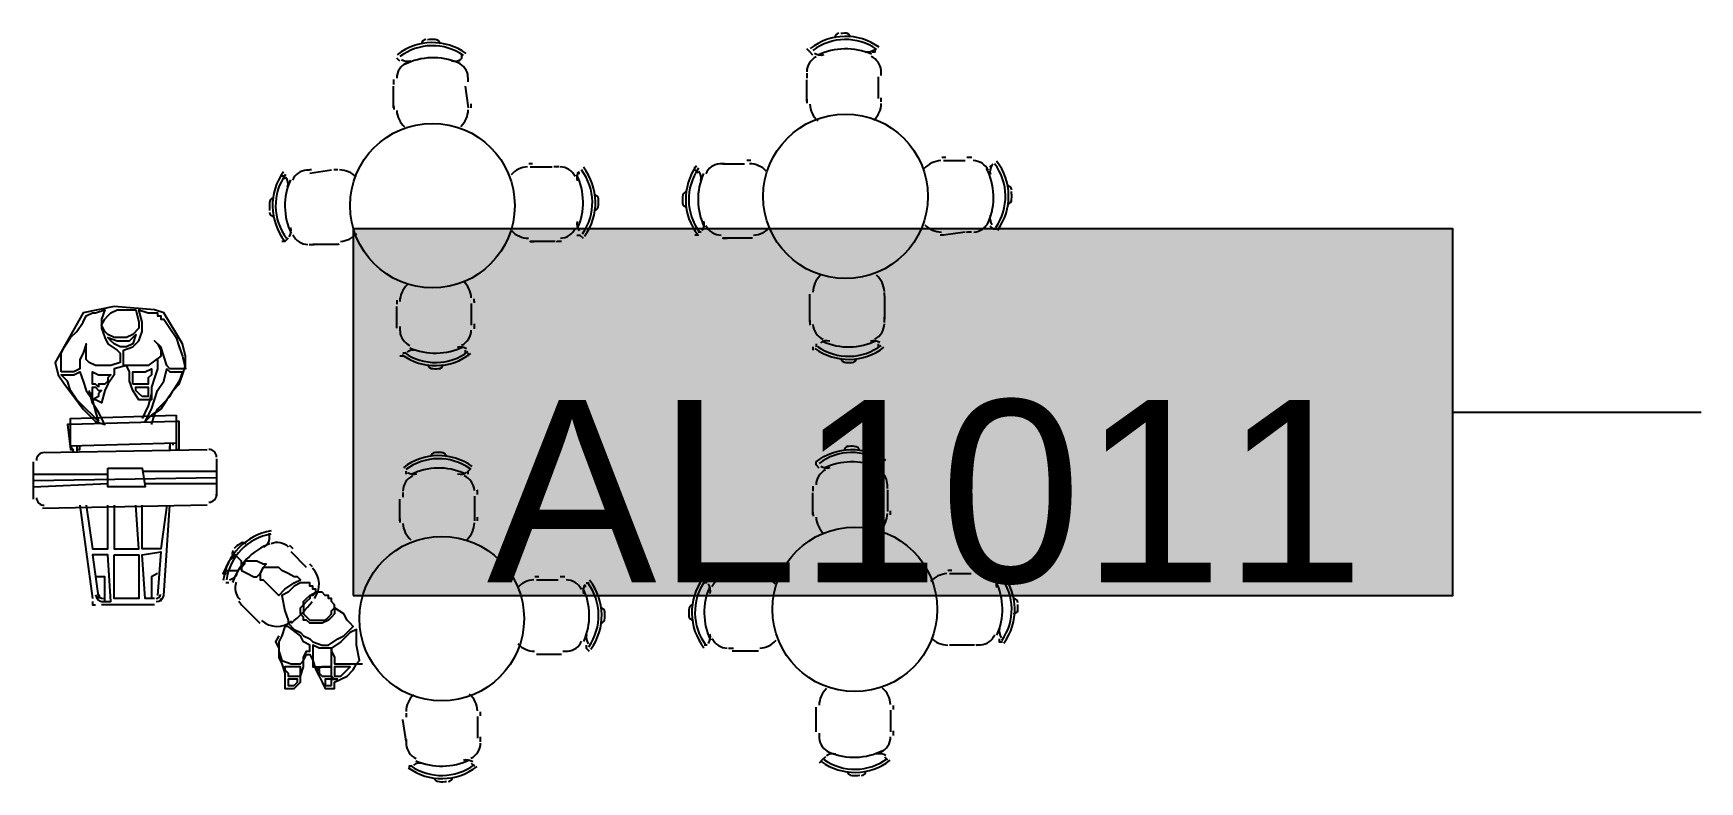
# Model space of a CAD drawing. Header units: inches. Extents: x 6 to 332, y 4 to 234.
# Drawn here: x 274.9 to 283.99, y 106.96 to 111.04 of the extents above; entities that cross this region are included whole.
import ezdxf

# ---------------------------------------------------------------- set-up
doc = ezdxf.new("R2010")
doc.units = ezdxf.units.IN
doc.header["$MEASUREMENT"] = 0
for name, color, linetype, true_color in [('PDF_BASE', 7, 'Continuous', 0x767676), ('PDF_COM_ALIMENTAÇÃO', 7, 'Continuous', 0xbe1e2d), ('PDF_Text', 7, 'Continuous', 0x767676)]:
    doc.layers.add(name, color=color, linetype=linetype, true_color=true_color)
doc.styles.add('PDF Arial', font='arial.ttf')

msp = doc.modelspace()

# ---------------------------------------------------------------- linework, layer by layer
at = {"layer": 'PDF_BASE', "lineweight": 25}
for points in [[(277.123, 110.985, 0.379094), (277.0956, 111.0081, 0.031241), (277.0544, 111.0074)], [(277.2754, 110.7786, 0.007383), (277.2745, 110.8053, 0.283769), (277.2202, 110.8819, 0.221136), (276.929, 110.8719)], [(279.5275, 110.8125, 0.007383), (279.5266, 110.8392, 0.283769), (279.4723, 110.9157)], [(276.4216, 110.2971, 0.007383), (276.3949, 110.2962, 0.283769), (276.3183, 110.2419)], [(278.5203, 110.3199, 0.333336), (278.5286, 109.9416), (278.5116, 109.9416)], [(278.6737, 110.3309, 0.007383), (278.647, 110.3301, 0.283769), (278.5704, 110.2758)], [(280.0315, 109.9587, 0.283769), (280.1123, 110.0139, 0.221136), (280.1023, 110.3051)], [(276.2152, 110.1447, 0.379066), (276.1921, 110.1174, 0.031289), (276.1928, 110.0761)], [(277.9632, 110.0772, 0.379066), (277.9864, 110.1045, 0.031289), (277.9856, 110.1458)], [(278.4674, 110.1786, 0.379066), (278.4442, 110.1513, 0.031289), (278.4449, 110.11)], [(280.2153, 110.111, 0.379066), (280.2385, 110.1384, 0.031289), (280.2378, 110.1796)], [(278.8252, 109.9255, -0.007551), (278.7995, 109.9247), (278.664, 109.9247, 0.007383), (278.6882, 109.9248)], [(279.9848, 109.9586), (279.8663, 109.9416, -0.007551), (279.8486, 109.9417)], [(276.5731, 109.8916, -0.007551), (276.5474, 109.8908), (276.4288, 109.8908)], [(277.7496, 109.9078), (277.6142, 109.9078, 0.007551), (277.6351, 109.9079)], [(279.1382, 109.4675), (279.1382, 109.603, -0.007551), (279.1382, 109.6207)], [(279.5437, 109.6287, -0.007551), (279.5446, 109.603), (279.5446, 109.4844)], [(276.9031, 109.4433, 0.007383), (276.904, 109.4166, 0.283769), (276.9583, 109.34)], [(277.0554, 109.237, 0.379066), (277.0828, 109.2138, 0.031289), (277.124, 109.2145)], [(279.3076, 109.2708, 0.379066), (279.3349, 109.2477, 0.031289), (279.3762, 109.2484)], [(277.1569, 108.7328, 0.379094), (277.1295, 108.756, 0.031241), (277.0883, 108.7552)], [(279.189, 108.6716), (279.172, 108.6886), (279.172, 108.7055, -0.333308), (279.5503, 108.7138)], [(279.409, 108.7667, 0.379094), (279.3816, 108.7898, 0.031241), (279.3404, 108.7891)], [(279.5614, 108.5604, 0.007383), (279.5605, 108.5871, 0.283769), (279.5062, 108.6636)], [(275.5745, 107.9435, 0.381782), (275.6161, 107.9774), (275.6499, 108.4684)], [(276.1624, 108.2394, 0.228112), (276.1918, 108.2822), (276.1918, 108.2991), (276.1918, 108.316)], [(276.0644, 108.2591, 0.379095), (276.0307, 108.2586, 0.03129), (275.9997, 108.2338)], [(276.026, 107.9458, 0.007379), (276.0394, 107.9266), (276.124, 107.8419, 0.007553), (276.1395, 107.8259)], [(278.5012, 107.9265, 0.379066), (278.4781, 107.8992, 0.031289), (278.4788, 107.8579)], [(277.9971, 107.825, 0.379066), (278.0202, 107.8524, 0.031289), (278.0195, 107.8936)], [(280.0429, 107.7066, 0.007383), (280.0696, 107.7074, 0.283769), (280.1461, 107.7618)], [(277.7835, 107.6556), (277.665, 107.6556, -0.007551), (277.6473, 107.6557)], [(277.7908, 107.6727, 0.007383), (277.8175, 107.6736, 0.283769), (277.894, 107.7279)], [(278.8591, 107.6734, -0.007551), (278.8334, 107.6726), (278.7148, 107.6726)], [(280.0356, 107.7064), (279.9171, 107.7064, -0.007551), (279.8994, 107.7065)], [(279.172, 107.2323), (279.172, 107.3508, -0.007551), (279.1721, 107.3686)], [(279.1891, 107.2251, 0.007383), (279.19, 107.1983, 0.283769), (279.2443, 107.1218, 0.221136), (279.5355, 107.1318)], [(276.937, 107.1912, 0.007383), (276.9378, 107.1645, 0.283769), (276.9922, 107.0879)], [(279.3414, 107.0187, 0.379066), (279.3688, 106.9956, 0.031289), (279.41, 106.9963)], [(277.0893, 106.9848, 0.379066), (277.1166, 106.9617, 0.031289), (277.1579, 106.9624)]]:
    msp.add_lwpolyline(points, format="xyb", dxfattribs=at)
for points in [[(277.2247, 110.8899), (277.2416, 110.9068), (277.2416, 110.9237)], [(279.1551, 110.9237), (279.1382, 110.9407), (279.1212, 110.9576)], [(279.1382, 110.9407), (279.1382, 110.9407)], [(279.4768, 110.9407), (279.4938, 110.9407), (279.4938, 110.9576)], [(279.4938, 110.9576), (279.4938, 110.9576)], [(276.886, 110.9068), (276.886, 110.9068)], [(276.903, 110.8899), (276.886, 110.9068)], [(276.886, 110.9068), (276.886, 110.9068)], [(277.2416, 110.9068), (277.2416, 110.9068)], [(276.8691, 110.6359), (276.8691, 110.7544)], [(277.2586, 110.7544), (277.2755, 110.6359)], [(279.1212, 110.6698), (279.1212, 110.7883)], [(279.5107, 110.8052), (279.5107, 110.6867)], [(276.4119, 110.2803), (276.5304, 110.2972)], [(277.6142, 110.3142), (277.7327, 110.3142)], [(277.8851, 110.2972), (277.8851, 110.2972)], [(277.8851, 110.2972), (277.8851, 110.2972)], [(278.5286, 110.2803), (278.5116, 110.2972), (278.5116, 110.3142)], [(278.5116, 110.2972), (278.5116, 110.2972)], [(278.664, 110.3311), (278.7826, 110.3311)], [(279.8663, 110.348), (279.9848, 110.348)], [(280.1203, 110.3142), (280.1372, 110.3311)], [(280.1372, 110.3311), (280.1372, 110.3311)], [(280.1372, 110.3311), (280.1372, 110.3311)], [(276.2764, 110.2464), (276.2764, 110.2634), (276.2595, 110.2634)], [(276.2595, 110.2634), (276.2595, 110.2634)], [(277.8682, 110.2803), (277.8851, 110.2803)], [(276.2934, 109.9247), (276.2764, 109.9078), (276.2595, 109.9078)], [(277.8682, 109.9416), (277.8851, 109.9416), (277.902, 109.9247)], [(277.8851, 109.9416), (277.8851, 109.9416)], [(278.5455, 109.9586), (278.5286, 109.9586)], [(278.5286, 109.9416), (278.5286, 109.9416)], [(280.1203, 109.9924), (280.1372, 109.9755), (280.1541, 109.9755)], [(280.1372, 109.9755), (280.1372, 109.9755)], [(276.2764, 109.9078), (276.2764, 109.9078)], [(277.2924, 109.5691), (277.2924, 109.4506)], [(275.5483, 108.9087), (275.5653, 108.9595), (275.5822, 108.9934), (275.6161, 109.0272), (275.6499, 109.0611), (275.6669, 109.095), (275.7007, 109.1288), (275.7177, 109.1796), (275.7346, 109.2304), (275.7346, 109.2812), (275.7177, 109.349), (275.6161, 109.5183), (275.5653, 109.5352), (275.3451, 109.5522), (275.1758, 109.5183), (275.0234, 109.2474), (275.0403, 109.1796), (275.0742, 109.1288), (275.125, 109.0611), (275.1758, 108.9934), (275.2097, 108.9595), (275.2435, 108.9256), (275.2943, 108.9087), (275.2605, 108.9764), (275.2266, 109.0272), (275.2097, 109.095)], [(275.5822, 109.5014), (275.5822, 109.5014)], [(275.5991, 109.5014), (275.5991, 109.5014)], [(275.5991, 109.4844), (275.5991, 109.4844)], [(275.6161, 109.4844), (275.6161, 109.4844)], [(276.886, 109.4336), (276.886, 109.5522)], [(275.1927, 109.349), (275.1927, 109.349)], [(276.9368, 109.2982), (276.9199, 109.2982)], [(277.2586, 109.3151), (277.2586, 109.2982)], [(277.2755, 109.2982), (277.2755, 109.2812)], [(277.2755, 109.2982), (277.2755, 109.2982)], [(279.1551, 109.332), (279.1551, 109.3151)], [(279.172, 109.349), (279.172, 109.332)], [(279.172, 109.332), (279.172, 109.332)], [(279.5107, 109.349), (279.5107, 109.332)], [(279.5107, 109.332), (279.5107, 109.332)], [(279.5276, 109.332), (279.5276, 109.332)], [(275.5822, 109.2643), (275.5822, 109.2135), (275.5653, 109.1627), (275.5483, 109.1119), (275.5483, 109.0442), (275.5314, 109.0442), (275.4975, 109.0442), (275.4806, 109.0442), (275.4467, 109.095), (275.4298, 109.1458), (275.4298, 109.1966), (275.4129, 109.2304), (275.3451, 109.2135), (275.3451, 109.1796), (275.3113, 109.1288), (275.2943, 109.095), (275.2774, 109.0272), (275.2435, 109.0442), (275.2266, 109.0442), (275.2266, 109.0611), (275.2266, 109.078), (275.2097, 109.078), (275.2266, 109.078), (275.2266, 109.095), (275.2266, 109.1119), (275.2435, 109.1119), (275.2605, 109.095), (275.2774, 109.095), (275.2605, 109.078), (275.2605, 109.0611), (275.2266, 109.0442)], [(276.9199, 109.2812), (276.903, 109.2812)], [(276.9199, 109.2812), (276.9199, 109.2812)], [(275.2435, 109.1288), (275.2435, 109.1288)], [(275.2266, 109.095), (275.2266, 109.095)], [(275.2266, 109.078), (275.2266, 109.078)], [(275.5483, 109.078), (275.5314, 109.0103), (275.5145, 108.9764), (275.4975, 108.9426)], [(275.5145, 109.0611), (275.5145, 109.0611)], [(275.6838, 108.8071), (275.6838, 108.7732), (275.7007, 108.7732), (275.7007, 108.9256), (275.6838, 108.9256), (275.6838, 108.8071), (275.1081, 108.7902), (275.1081, 108.9087), (275.0911, 108.9087), (275.1081, 108.7732), (275.125, 108.7732)], [(275.2605, 108.9256), (275.2605, 108.9256)], [(274.9557, 108.7563), (275.8531, 108.7732)], [(275.1081, 108.7902), (275.125, 108.7563)], [(275.1419, 108.7732), (275.1589, 108.7732), (275.1589, 108.7902)], [(275.1419, 108.7902), (275.1419, 108.7563)], [(275.6499, 108.8071), (275.6499, 108.7732), (275.6499, 108.7902)], [(275.6499, 108.7732), (275.6499, 108.7732)], [(274.9049, 108.5023), (274.9049, 108.7055)], [(275.4975, 108.6547), (275.9039, 108.6547)], [(275.9039, 108.7224), (275.9039, 108.5192)], [(276.9199, 108.6547), (276.9199, 108.6547)], [(276.9199, 108.6547), (276.9199, 108.6547)], [(276.9368, 108.6378), (276.9368, 108.6547)], [(277.2755, 108.6378), (277.2755, 108.6547), (277.2924, 108.6716)], [(277.2755, 108.6547), (277.2755, 108.6547)], [(279.172, 108.6886), (279.172, 108.6886)], [(279.5107, 108.6886), (279.5276, 108.7055), (279.5446, 108.7055)], [(279.5276, 108.7055), (279.5276, 108.7055)], [(274.9049, 108.6378), (275.3113, 108.6378)], [(274.9049, 108.6039), (275.9039, 108.6208)], [(274.9049, 108.57), (275.3113, 108.587)], [(275.5145, 108.587), (275.9039, 108.587)], [(276.903, 108.3838), (276.903, 108.5023)], [(277.3094, 108.5192), (277.3094, 108.3838)], [(279.1551, 108.4176), (279.1551, 108.5362)], [(279.5615, 108.5531), (279.5615, 108.4346)], [(275.8531, 108.4684), (274.9557, 108.4515)], [(275.1589, 108.4684), (275.2266, 107.9604)], [(275.1927, 108.4684), (275.2266, 108.2314), (275.3113, 108.2314), (275.3113, 108.4684)], [(275.3451, 108.4684), (275.3451, 108.2314), (275.4806, 108.2314), (275.4637, 108.4684)], [(275.633, 108.4684), (275.5991, 108.2314), (275.4975, 108.2314), (275.4975, 108.4684)], [(276.1918, 108.2991), (276.1918, 108.2991)], [(275.5653, 107.9604), (275.5145, 107.9604), (275.4975, 108.1975), (275.5991, 108.2144), (275.5822, 107.9774)], [(276.395, 108.1298), (276.3103, 108.2144)], [(275.2774, 107.9435), (275.3282, 107.9435), (275.3113, 108.1975), (275.2266, 108.1975), (275.2605, 107.9604)], [(275.9547, 108.1128), (275.9547, 108.1128)], [(275.2943, 107.9435), (275.2943, 108.079), (275.2435, 108.079)], [(275.5822, 108.0959), (275.5483, 108.079), (275.5483, 107.9604)], [(275.9378, 108.0451), (275.9378, 108.0451)], [(275.9716, 108.0451), (275.9547, 108.0451)], [(276.1579, 108.062), (276.1579, 108.062)], [(276.1748, 108.0451), (276.1748, 108.0451)], [(276.4119, 108.0451), (276.4119, 108.0451)], [(276.4119, 108.0282), (276.4119, 108.0282)], [(277.648, 108.062), (277.7666, 108.062)], [(277.902, 108.0282), (277.919, 108.0282)], [(277.919, 108.0451), (277.9359, 108.0451)], [(277.919, 108.0451), (277.919, 108.0451)], [(278.5624, 108.062), (278.5455, 108.062)], [(278.5624, 108.0451), (278.5624, 108.0451)], [(278.5794, 108.0451), (278.5624, 108.0451)], [(278.6979, 108.079), (278.8334, 108.079)], [(279.9002, 108.0959), (280.0187, 108.0959)], [(280.1541, 108.062), (280.1711, 108.079), (280.1711, 108.0959)], [(280.1711, 108.079), (280.1711, 108.079)], [(275.2266, 107.9435), (275.2266, 107.9266), (275.2435, 107.9266)], [(275.5653, 107.9266), (275.2774, 107.9266)], [(275.5991, 107.9435), (275.5991, 107.9604)], [(275.5991, 107.9435), (275.5991, 107.9435)], [(276.4458, 108.0112), (276.4458, 108.0112)], [(276.4458, 107.9943), (276.4458, 107.9943)], [(276.378, 107.8758), (276.378, 107.8758)], [(276.2426, 107.7572), (276.2256, 107.7234), (276.2426, 107.6895), (276.2426, 107.6387), (276.2595, 107.6048), (276.2764, 107.554), (276.2764, 107.5032), (276.2764, 107.4694), (276.2934, 107.4694), (276.3103, 107.4694), (276.3272, 107.4694), (276.3611, 107.5032), (276.3611, 107.5371), (276.378, 107.5879), (276.378, 107.6218), (276.395, 107.6556), (276.4119, 107.6556), (276.4288, 107.6218), (276.4458, 107.571), (276.4627, 107.5371), (276.4796, 107.5032), (276.4966, 107.4694), (276.5135, 107.4694), (276.5304, 107.4694), (276.5474, 107.4694), (276.5474, 107.4863), (276.5474, 107.5032), (276.5812, 107.5202), (276.6151, 107.5371), (276.649, 107.571), (276.6659, 107.6048), (276.6998, 107.6048)], [(276.2934, 107.808), (276.2934, 107.808)], [(276.395, 107.6726), (276.395, 107.6726)], [(276.4119, 107.6895), (276.4119, 107.6895)], [(276.4119, 107.6726), (276.4119, 107.6726)], [(276.4119, 107.6556), (276.4119, 107.6556)], [(277.919, 107.7064), (277.919, 107.6895), (277.9359, 107.6726)], [(277.9359, 107.6895), (277.9359, 107.6895)], [(278.5794, 107.7064), (278.5624, 107.7064)], [(278.5624, 107.7064), (278.5624, 107.7064)], [(278.5624, 107.6895), (278.5624, 107.6895)], [(280.1711, 107.7403), (280.1711, 107.7234), (280.188, 107.7234)], [(280.188, 107.7234), (280.188, 107.7234)], [(276.3442, 107.6048), (276.3442, 107.6048)], [(276.5135, 107.5879), (276.5135, 107.5879)], [(276.6659, 107.6048), (276.6659, 107.6048)], [(276.2934, 107.4863), (276.2934, 107.4863)], [(276.3272, 107.4863), (276.3272, 107.4863)], [(276.4796, 107.5371), (276.4796, 107.5371)], [(276.4966, 107.5202), (276.4966, 107.5202)], [(276.5135, 107.5371), (276.5135, 107.5371)], [(276.5304, 107.5202), (276.5304, 107.5202)], [(276.5304, 107.5032), (276.5304, 107.5032)], [(276.5304, 107.4863), (276.5304, 107.4863)], [(276.5474, 107.5371), (276.5474, 107.5371)], [(276.5474, 107.5202), (276.5474, 107.5202)], [(276.5474, 107.4863), (276.5474, 107.4863)], [(276.5643, 107.5202), (276.5643, 107.5202)], [(276.5643, 107.5202), (276.5643, 107.5202)], [(276.9368, 107.1815), (276.9199, 107.3)], [(277.3263, 107.317), (277.3263, 107.1984)], [(279.5784, 107.3508), (279.5784, 107.2323)], [(276.9707, 107.046), (276.9538, 107.046), (276.9538, 107.0291)], [(276.9538, 107.0291), (276.9538, 107.0291)], [(277.2924, 107.063), (277.3094, 107.046)], [(277.3094, 107.046), (277.3094, 107.046)], [(277.3094, 107.046), (277.3094, 107.046)], [(279.2228, 107.0968), (279.2059, 107.0799), (279.189, 107.063)], [(279.2059, 107.0799), (279.2059, 107.0799)], [(279.5446, 107.0968), (279.5615, 107.0799)], [(279.5615, 107.0799), (279.5615, 107.0799)], [(279.5615, 107.0799), (279.5615, 107.0799)]]:
    msp.add_lwpolyline(points, dxfattribs=at)
for points in [[(275.0573, 109.1966), (275.0573, 109.2474), (275.0573, 109.2982), (275.0742, 109.332), (275.1081, 109.3828), (275.1419, 109.4167), (275.1758, 109.4675), (275.1927, 109.5014), (275.2266, 109.5183), (275.2435, 109.5183), (275.2943, 109.5352), (275.2774, 109.4844), (275.2774, 109.4336), (275.2943, 109.3828), (275.3113, 109.349), (275.3621, 109.3151), (275.379, 109.2982), (275.379, 109.2643), (275.379, 109.2474), (275.3282, 109.2304), (275.2774, 109.2304), (275.2435, 109.2304), (275.2097, 109.2474), (275.1927, 109.2643), (275.1927, 109.2982), (275.1927, 109.349), (275.1758, 109.2982), (275.1589, 109.2643), (275.1589, 109.2135), (275.125, 109.1966), (275.0911, 109.1966)], [(275.3451, 109.3828), (275.3113, 109.3998), (275.2943, 109.4167), (275.2774, 109.4506), (275.2943, 109.4844), (275.3113, 109.5014), (275.3282, 109.5183), (275.3621, 109.5352), (275.4129, 109.5352), (275.4637, 109.5352), (275.4806, 109.4675), (275.4806, 109.4336), (275.4467, 109.3998), (275.4129, 109.3828)], [(275.6669, 109.2135), (275.6499, 109.2135), (275.633, 109.2304), (275.6161, 109.2812), (275.5991, 109.332), (275.5653, 109.3659), (275.5822, 109.349), (275.5991, 109.3151), (275.5991, 109.2812), (275.5314, 109.2304), (275.4806, 109.2304), (275.3959, 109.2304), (275.3959, 109.2643), (275.3959, 109.2812), (275.3959, 109.3151), (275.4467, 109.332), (275.4806, 109.3659), (275.4975, 109.4167), (275.4975, 109.4675), (275.4806, 109.5352), (275.5314, 109.5183), (275.5653, 109.5183), (275.5822, 109.5183), (275.5822, 109.5014), (275.5991, 109.5014), (275.5991, 109.4844), (275.6161, 109.4844), (275.6499, 109.4336), (275.6838, 109.3828), (275.7007, 109.332), (275.7177, 109.2812), (275.7346, 109.2135), (275.7007, 109.2135), (275.6838, 109.2135)], [(275.379, 109.332), (275.3451, 109.349), (275.3282, 109.3659), (275.3113, 109.3828), (275.3621, 109.3659), (275.4298, 109.3659), (275.4637, 109.3998), (275.4467, 109.349), (275.4129, 109.332)], [(275.4467, 109.1288), (275.4467, 109.1458), (275.4467, 109.1796), (275.4467, 109.1966), (275.4806, 109.1966), (275.5145, 109.1966), (275.5483, 109.2135), (275.5483, 109.1796), (275.5314, 109.1627), (275.5314, 109.1288), (275.4975, 109.1288), (275.4806, 109.1288)], [(275.5145, 108.9256), (275.5483, 108.9934), (275.5653, 109.0442), (275.5822, 109.095), (275.6161, 109.1458), (275.633, 109.2135), (275.6499, 109.1966), (275.6838, 109.1966), (275.7177, 109.1966), (275.7007, 109.1458), (275.6669, 109.095), (275.633, 109.0442), (275.5991, 108.9934), (275.5483, 108.9595)], [(275.2605, 108.9256), (275.2266, 108.9595), (275.1927, 108.9934), (275.1419, 109.0442), (275.1081, 109.095), (275.0911, 109.1458), (275.0573, 109.1796), (275.1081, 109.1796), (275.125, 109.1796), (275.1589, 109.1966), (275.1758, 109.1458), (275.1927, 109.095), (275.2266, 109.0442), (275.2435, 108.9764)], [(275.2605, 109.1119), (275.2435, 109.1288), (275.2266, 109.1288), (275.2266, 109.1458), (275.2266, 109.1627), (275.2266, 109.1966), (275.2605, 109.1796), (275.2943, 109.1796), (275.3282, 109.1796), (275.3113, 109.1627), (275.3113, 109.1458), (275.2943, 109.1288), (275.2774, 109.1288), (275.2605, 109.1288)], [(275.4975, 109.0611), (275.4806, 109.078), (275.4637, 109.095), (275.4637, 109.1119), (275.4806, 109.1119), (275.4975, 109.1119), (275.5314, 109.1119), (275.5314, 109.095), (275.5314, 109.078), (275.5314, 109.0611), (275.5145, 109.0611)], [(275.6838, 108.9595), (275.6838, 108.9256), (275.1081, 108.9087), (275.1081, 108.9426)], [(275.3113, 108.6716), (275.4975, 108.6716), (275.5145, 108.57), (275.3113, 108.57)], [(275.3451, 108.1975), (275.4806, 108.1975), (275.4806, 107.9604), (275.3451, 107.9604)], [(275.9547, 108.1128), (275.9716, 108.1128), (275.9886, 108.1128), (276.0224, 108.1128), (276.0394, 108.1298), (276.0394, 108.1467), (276.0394, 108.1636), (276.0055, 108.1975), (275.9886, 108.1806), (275.9716, 108.1636), (275.9547, 108.1298), (275.9378, 108.0959), (275.9547, 108.0959)], [(276.124, 108.079), (276.141, 108.0959), (276.1579, 108.1298), (276.1748, 108.1467), (276.1579, 108.1467), (276.124, 108.1636), (276.0563, 108.1636), (276.0563, 108.1467), (276.0394, 108.1298), (276.0394, 108.1128), (276.0732, 108.0959), (276.1071, 108.079)], [(276.2426, 107.9774), (276.2764, 108.0112), (276.3272, 108.0451), (276.3611, 108.062), (276.3442, 108.079), (276.3272, 108.079), (276.2934, 108.0959), (276.2595, 108.1128), (276.2426, 108.1298), (276.2087, 108.1298), (276.1748, 108.1298), (276.1579, 108.1298), (276.141, 108.0959), (276.141, 108.062), (276.1579, 108.062), (276.1748, 108.0451), (276.1918, 108.0282), (276.2087, 108.0112)], [(276.5135, 107.7064), (276.5643, 107.7403), (276.5982, 107.7572), (276.6151, 107.7742), (276.632, 107.7911), (276.649, 107.808), (276.632, 107.825), (276.6151, 107.8419), (276.5982, 107.8758), (276.5474, 107.9096), (276.5474, 107.8758), (276.5304, 107.8588), (276.5135, 107.8419), (276.4796, 107.825), (276.4627, 107.825), (276.4458, 107.825), (276.4288, 107.825), (276.4119, 107.825), (276.395, 107.8419), (276.378, 107.8419), (276.378, 107.8588), (276.3611, 107.8758), (276.3611, 107.8927), (276.3611, 107.9096), (276.378, 107.9266), (276.378, 107.9435), (276.395, 107.9604), (276.4119, 107.9774), (276.4458, 107.9943), (276.4458, 108.0112), (276.4288, 108.0112), (276.4288, 108.0282), (276.4119, 108.0282), (276.4119, 108.0451), (276.3611, 108.0451), (276.3272, 108.0282), (276.2934, 107.9943), (276.2595, 107.9774), (276.2764, 107.8927), (276.2934, 107.8419), (276.2934, 107.825), (276.3272, 107.7911), (276.3611, 107.7742), (276.378, 107.7572), (276.4119, 107.7403), (276.4288, 107.7234), (276.4796, 107.7064)], [(276.4627, 107.8419), (276.4966, 107.8419), (276.5135, 107.8588), (276.5304, 107.8758), (276.5304, 107.8927), (276.5474, 107.9096), (276.5474, 107.9266), (276.5304, 107.9435), (276.5304, 107.9604), (276.5135, 107.9604), (276.5135, 107.9774), (276.4966, 107.9774), (276.4796, 107.9943), (276.4627, 107.9943), (276.4458, 107.9943), (276.4288, 107.9774), (276.4119, 107.9774), (276.4119, 107.9604), (276.395, 107.9435), (276.378, 107.9266), (276.378, 107.8927), (276.378, 107.8758), (276.4119, 107.8419), (276.4288, 107.8419)], [(276.3442, 107.6048), (276.3611, 107.6048), (276.378, 107.6218), (276.378, 107.6387), (276.395, 107.6726), (276.4119, 107.6726), (276.4119, 107.6895), (276.4119, 107.7064), (276.378, 107.7234), (276.3611, 107.7572), (276.2934, 107.808), (276.2764, 107.808), (276.2595, 107.7572), (276.2426, 107.7234), (276.2426, 107.6726), (276.2595, 107.6218), (276.3103, 107.6048), (276.3272, 107.6048)], [(276.649, 107.6048), (276.6659, 107.6048), (276.6828, 107.6218), (276.6659, 107.7064), (276.6659, 107.7403), (276.6659, 107.7911), (276.632, 107.7742), (276.5812, 107.7234), (276.5304, 107.6895), (276.5304, 107.6726), (276.5474, 107.6387), (276.5474, 107.6048), (276.5812, 107.6048), (276.6151, 107.6048)], [(276.5135, 107.5879), (276.5304, 107.5879), (276.5304, 107.6048), (276.5304, 107.6218), (276.5304, 107.6556), (276.5304, 107.6895), (276.4966, 107.6895), (276.4627, 107.6895), (276.4288, 107.7064), (276.4288, 107.6726), (276.4288, 107.6556), (276.4288, 107.5879), (276.4627, 107.5879), (276.4796, 107.5879)], [(276.3611, 107.5371), (276.3611, 107.554), (276.3611, 107.571), (276.3611, 107.5879), (276.3272, 107.5879), (276.2934, 107.5879), (276.2764, 107.5879), (276.2764, 107.571), (276.2934, 107.554), (276.2934, 107.5371), (276.3103, 107.5371), (276.3272, 107.5371)], [(276.5135, 107.5371), (276.5304, 107.5371), (276.5304, 107.554), (276.5304, 107.571), (276.5304, 107.5879), (276.4966, 107.5879), (276.4796, 107.5879), (276.4458, 107.571), (276.4627, 107.571), (276.4627, 107.554), (276.4796, 107.5371), (276.4966, 107.5371)], [(276.5812, 107.5371), (276.5982, 107.554), (276.6151, 107.571), (276.632, 107.5879), (276.5982, 107.5879), (276.5812, 107.5879), (276.5474, 107.5879), (276.5474, 107.571), (276.5474, 107.554), (276.5474, 107.5371), (276.5643, 107.5371)], [(276.3272, 107.4863), (276.3442, 107.5032), (276.3442, 107.5202), (276.3272, 107.5202), (276.3103, 107.5202), (276.2934, 107.5202), (276.2934, 107.5032), (276.2934, 107.4863), (276.3103, 107.4863)], [(276.5304, 107.4863), (276.5304, 107.5032), (276.5304, 107.5202), (276.5135, 107.5202), (276.4966, 107.5202), (276.4966, 107.4863), (276.5135, 107.4863)], [(276.5643, 107.5202), (276.5474, 107.5202), (276.5304, 107.5371), (276.5304, 107.5202), (276.5474, 107.5202)]]:
    msp.add_lwpolyline(points, close=True, dxfattribs=at)
for centre in [(279.3329, 110.1533), (277.0808, 110.1025), (277.1316, 107.8504), (279.3837, 107.9012)]:
    msp.add_circle(centre, 0.4487, dxfattribs=at)
for centre, radius, start, end in [((279.3329, 110.7121), 0.3133, 54.12967, 127.86434), ((279.299, 111.0169), 0.0254, 94.57601, 177.62141), ((279.3329, 110.7121), 0.3302, 87.41822, 94.57581), ((279.3329, 111.0169), 0.0254, 4.37236, 87.41798), ((277.0808, 110.6782), 0.3133, 54.12967, 127.86434), ((277.0808, 110.6782), 0.2963, 55.03608, 126.95244), ((277.0469, 110.983), 0.0254, 94.57601, 177.62141), ((279.3329, 110.7121), 0.2963, 55.03608, 126.95244), ((279.1974, 110.983), 0.0593, 235.33242, 286.73255), ((279.3329, 110.6105), 0.3471, 66.05521, 115.93316), ((279.4514, 110.9999), 0.0593, 255.25632, 306.65061), ((276.9792, 110.7967), 0.0931, 115.93288, 179.30216), ((276.9453, 110.9491), 0.0593, 235.33242, 286.73255), ((277.1993, 110.9491), 0.0593, 255.25632, 306.65061), ((279.2144, 110.8306), 0.0931, 115.93288, 179.30216), ((277.7749, 110.7798), 0.9058, 179.30226, 180.99436), ((280.027, 110.8137), 0.9058, 179.30226, 180.99436), ((276.5728, 110.6444), 0.7196, 359.26372, 0.99418), ((279.8408, 110.6951), 0.7196, 180.99445, 182.72491), ((279.2652, 110.6613), 0.127, 182.72458, 228.73522), ((279.4006, 110.6613), 0.127, 313.25309, 359.26373), ((278.808, 110.6782), 0.7196, 359.26372, 0.99418), ((277.5887, 110.6613), 0.7196, 180.99445, 182.72491), ((277.013, 110.6274), 0.127, 182.72458, 228.73522), ((277.1485, 110.6274), 0.127, 313.25309, 359.26373), ((276.5558, 109.5776), 0.7196, 89.26372, 90.99418), ((276.5728, 110.1702), 0.127, 43.25309, 89.26373), ((277.6057, 110.1872), 0.127, 92.72458, 138.73522), ((277.6396, 109.6115), 0.7196, 90.99445, 92.72491), ((277.7581, 109.4083), 0.9058, 89.30226, 90.99436), ((277.775, 110.221), 0.0931, 25.93288, 89.30216), ((277.9274, 110.2549), 0.0593, 145.33242, 196.73255), ((277.6565, 110.1194), 0.2963, 325.03052, 36.95246), ((277.6565, 110.1194), 0.3133, 324.12412, 37.86439), ((278.7741, 110.1364), 0.2963, 145.03052, 216.95246), ((278.4862, 110.2549), 0.0593, 345.25632, 36.65061), ((278.808, 109.6284), 0.7196, 89.26372, 90.99418), ((278.808, 110.2041), 0.127, 43.25309, 89.26373), ((279.8578, 110.221), 0.127, 92.72458, 138.73522), ((279.8917, 109.6453), 0.7196, 90.99445, 92.72491), ((280.0102, 109.4591), 0.9058, 89.30226, 90.99436), ((280.0272, 110.2549), 0.0931, 25.93288, 89.30216), ((280.1795, 110.2888), 0.0593, 145.33242, 196.73255), ((279.9086, 110.1533), 0.2963, 325.03052, 36.95246), ((279.9086, 110.1533), 0.3133, 324.12412, 37.86439), ((276.522, 110.1025), 0.3133, 144.12412, 217.86439), ((276.522, 110.1025), 0.2963, 145.03052, 216.95246), ((276.6236, 110.1025), 0.3471, 156.05521, 205.93316), ((276.2341, 110.221), 0.0593, 345.25632, 36.65061), ((277.5549, 110.1194), 0.3471, 336.05521, 25.93316), ((278.8757, 110.1364), 0.3471, 156.05521, 205.93316), ((280.2134, 110.1872), 0.0254, 4.5811, 87.62732), ((277.9613, 110.1364), 0.0254, 4.5811, 87.62732), ((278.4693, 110.1194), 0.0254, 184.57601, 267.62141), ((276.2172, 110.0686), 0.0254, 184.57601, 267.62141), ((277.9274, 110.0009), 0.0593, 165.25632, 216.65061), ((278.5032, 110.0009), 0.0593, 325.33242, 16.73255), ((280.1795, 110.0348), 0.0593, 165.25632, 216.65061), ((276.251, 109.967), 0.0593, 325.33242, 16.73255), ((276.4034, 109.984), 0.0931, 205.93288, 269.30216), ((276.5728, 110.0348), 0.127, 272.72458, 318.73522), ((277.6057, 110.0517), 0.127, 223.25309, 269.26373), ((277.775, 110.0178), 0.0931, 272.68636, 336.05564), ((278.6556, 110.0348), 0.0931, 205.93288, 269.30216), ((278.8249, 110.0686), 0.127, 272.72458, 318.73522), ((279.8578, 110.0856), 0.127, 223.25309, 269.26373), ((279.9764, 110.8644), 0.9058, 270.99457, 272.68667), ((276.4204, 110.7966), 0.9058, 269.30226, 270.99436), ((277.7412, 110.8136), 0.9058, 270.99457, 272.68667), ((277.03, 109.5776), 0.127, 133.25309, 179.26373), ((277.1654, 109.5945), 0.127, 2.72458, 48.73522), ((279.2821, 109.6284), 0.127, 133.25309, 179.26373), ((279.4176, 109.6284), 0.127, 2.72458, 48.73522), ((277.6057, 109.5776), 0.7196, 179.26372, 180.99418), ((276.5898, 109.5606), 0.7196, 0.99445, 2.72491), ((280.044, 109.4929), 0.9058, 180.994, 182.6861), ((278.6387, 109.476), 0.9058, 359.30226, 0.99436), ((277.1993, 109.4252), 0.0931, 295.93288, 359.30216), ((276.4036, 109.4421), 0.9058, 359.30226, 0.99436), ((279.2482, 109.459), 0.0931, 182.68636, 246.05564), ((279.4514, 109.459), 0.0931, 295.93288, 359.30216), ((277.0977, 109.5437), 0.3133, 234.12412, 307.86439), ((277.0977, 109.5437), 0.2963, 235.03052, 306.95246), ((276.9792, 109.2558), 0.0593, 75.26148, 126.65072), ((277.0977, 109.6453), 0.3471, 246.05521, 295.93316), ((277.2332, 109.2728), 0.0593, 55.33798, 106.73243), ((279.3498, 109.5776), 0.3133, 234.12412, 307.86439), ((279.3498, 109.5776), 0.2963, 235.03052, 306.95246), ((279.2313, 109.3066), 0.0593, 75.26148, 126.65072), ((279.3498, 109.6792), 0.3471, 246.05521, 295.93316), ((279.4853, 109.3066), 0.0593, 55.33798, 106.73243), ((277.1146, 109.2389), 0.0254, 274.57601, 357.62141), ((279.3668, 109.2728), 0.0254, 274.57601, 357.62141), ((274.9641, 108.714), 0.0423, 90.99419, 180.99408), ((275.6415, 108.7986), 0.0254, 354.57838, 23.99431), ((275.8616, 108.7309), 0.0423, 0.99419, 90.99408), ((277.0977, 108.7309), 0.0254, 94.57601, 177.62141), ((279.3668, 108.46), 0.2963, 55.03608, 126.95244), ((279.3498, 108.7648), 0.0254, 94.57601, 177.62141), ((277.1146, 108.4261), 0.3133, 54.12967, 127.86434), ((277.1146, 108.4261), 0.2963, 55.03608, 126.95244), ((277.1146, 108.3245), 0.3471, 66.05521, 115.93316), ((279.2652, 108.5785), 0.0931, 115.93288, 179.30216), ((279.2313, 108.7309), 0.0593, 235.33242, 286.73255), ((279.3668, 108.3584), 0.3471, 66.05521, 115.93316), ((279.4853, 108.7478), 0.0593, 255.25632, 306.65061), ((277.013, 108.5446), 0.0931, 115.93288, 179.30216), ((276.9792, 108.697), 0.0593, 235.33242, 286.73255), ((277.2332, 108.697), 0.0593, 255.25632, 306.65061), ((277.2162, 108.5446), 0.0931, 2.68636, 66.05564), ((280.0609, 108.5616), 0.9058, 179.30226, 180.99436), ((274.9641, 108.5108), 0.0423, 180.99416, 270.99433), ((275.8616, 108.5277), 0.0423, 270.99416, 0.99433), ((277.8257, 108.5277), 0.9058, 179.30226, 180.99436), ((276.4205, 108.5108), 0.9058, 0.99457, 2.68667), ((277.6226, 108.4092), 0.7196, 180.99445, 182.72491), ((276.6067, 108.3922), 0.7196, 359.26372, 0.99418), ((279.8747, 108.443), 0.7196, 180.99445, 182.72491), ((279.299, 108.4092), 0.127, 182.72458, 228.73522), ((279.4345, 108.4261), 0.127, 313.25309, 359.26373), ((278.8588, 108.4261), 0.7196, 359.26372, 0.99418), ((276.251, 108.0197), 0.3133, 99.12401, 172.86425), ((276.251, 108.0197), 0.2963, 100.03069, 171.95272), ((277.0469, 108.3753), 0.127, 182.72458, 228.73522), ((277.1824, 108.3753), 0.127, 313.25309, 359.26373), ((276.014, 108.206), 0.0254, 139.57568, 222.62165), ((276.3188, 107.935), 0.3471, 111.05533, 160.93321), ((276.2341, 108.1721), 0.0931, 47.69153, 111.05534), ((275.692, 107.5792), 0.9063, 45.99996, 47.69113), ((275.9123, 107.6302), 0.7198, 44.26942, 45.99953), ((276.3357, 108.0366), 0.127, 322.8387, 44.26401), ((279.9255, 107.3932), 0.7196, 90.99445, 92.72491), ((280.0441, 107.207), 0.9058, 89.30226, 90.99436), ((280.061, 108.0197), 0.0931, 25.93288, 89.30216), ((275.9632, 108.1213), 0.0593, 280.33251, 331.7324), ((276.0986, 108.0197), 0.0931, 160.9333, 224.30229), ((277.6396, 107.935), 0.127, 92.72458, 138.73522), ((277.6734, 107.3594), 0.7196, 90.99445, 92.72491), ((277.792, 107.1732), 0.9058, 89.30226, 90.99436), ((277.8089, 107.9689), 0.0931, 25.93288, 89.30216), ((277.5888, 107.8673), 0.3471, 336.05521, 25.93316), ((277.9613, 108.0028), 0.0593, 145.33242, 196.73255), ((277.6904, 107.8673), 0.2963, 325.03052, 36.95246), ((277.6904, 107.8673), 0.3133, 324.12412, 37.86439), ((278.808, 107.8842), 0.3133, 144.12412, 217.86439), ((278.808, 107.8842), 0.2963, 145.03052, 216.95246), ((278.9096, 107.8842), 0.3471, 156.05521, 205.93316), ((278.537, 108.0028), 0.0593, 345.25632, 36.65061), ((278.6894, 107.9858), 0.0931, 92.68636, 156.05564), ((278.7233, 107.1901), 0.9058, 90.994, 92.6861), ((278.8418, 107.3763), 0.7196, 89.26372, 90.99418), ((278.8588, 107.952), 0.127, 43.25309, 89.26373), ((279.8917, 107.9689), 0.127, 92.72458, 138.73522), ((279.8409, 107.9012), 0.3471, 336.05521, 25.93316), ((280.2134, 108.0366), 0.0593, 145.33242, 196.73255), ((279.9425, 107.9012), 0.2963, 325.03052, 36.95246), ((279.9425, 107.9012), 0.3133, 324.12412, 37.86439), ((275.2859, 107.9858), 0.0423, 187.41562, 270.99448), ((275.2859, 107.9858), 0.0254, 187.41529, 270.99473), ((275.5737, 107.9858), 0.0254, 270.99421, 354.57813), ((275.8785, 108.3584), 0.6858, 309.1497, 322.83885), ((280.2473, 107.935), 0.0254, 4.5811, 87.62732), ((279.9425, 107.9012), 0.3302, 357.40726, 4.57574), ((276.2341, 107.935), 0.127, 227.72463, 309.14971), ((277.9952, 107.8842), 0.0254, 4.5811, 87.62732), ((278.5032, 107.8673), 0.0254, 184.57601, 267.62141), ((280.2473, 107.9012), 0.0254, 274.36724, 357.4073), ((277.9782, 107.7488), 0.0593, 165.25632, 216.65061), ((278.537, 107.7488), 0.0593, 325.33242, 16.73255), ((279.8917, 107.8334), 0.127, 223.25309, 269.26373), ((280.2303, 107.7826), 0.0593, 165.25632, 216.65061), ((277.6396, 107.7996), 0.127, 223.25309, 269.26373), ((278.6894, 107.7826), 0.0931, 205.93288, 269.30216), ((278.7064, 108.5953), 0.9058, 269.30226, 270.99436), ((278.8588, 107.8165), 0.127, 272.72458, 318.73522), ((279.4514, 107.3762), 0.127, 2.72458, 48.73522), ((277.0638, 107.3424), 0.127, 133.25309, 179.26373), ((277.1993, 107.3424), 0.127, 2.72458, 48.73522), ((279.316, 107.3762), 0.127, 133.25309, 179.26373), ((277.6565, 107.3254), 0.7196, 179.26372, 180.99418), ((276.6236, 107.3085), 0.7196, 0.99445, 2.72491), ((278.8757, 107.3424), 0.7196, 0.99445, 2.72491), ((276.4374, 107.19), 0.9058, 359.30226, 0.99436), ((279.4853, 107.2069), 0.0931, 295.93288, 359.30216), ((278.6895, 107.2238), 0.9058, 359.30226, 0.99436), ((277.2501, 107.173), 0.0931, 295.93288, 359.30216), ((279.2652, 107.0545), 0.0593, 75.26148, 126.65072), ((279.5192, 107.0545), 0.0593, 55.33798, 106.73243), ((277.1316, 107.2916), 0.3133, 234.12412, 307.86439), ((277.1316, 107.2916), 0.2963, 235.03052, 306.95246), ((277.013, 107.0037), 0.0593, 75.26148, 126.65072), ((277.1316, 107.3932), 0.3471, 246.05521, 295.93316), ((277.267, 107.0206), 0.0593, 55.33798, 106.73243), ((279.3837, 107.3254), 0.3133, 234.12412, 307.86439), ((279.3837, 107.3254), 0.2963, 235.03052, 306.95246), ((279.4176, 107.0206), 0.0254, 274.57601, 357.62141), ((277.1654, 106.9868), 0.0254, 274.57601, 357.62141)]:
    msp.add_arc(centre, radius, start, end, dxfattribs=at)
at = {"layer": 'PDF_COM_ALIMENTAÇÃO', "color": 1, "lineweight": 25}
msp.add_lwpolyline([(276.649, 107.9774), (282.6433, 107.9774), (282.6433, 109.9755), (276.649, 109.9755)], close=True, dxfattribs=at)
msp.add_lwpolyline([(282.6433, 108.9764), (283.998, 108.9764)], dxfattribs=at)
at = {"layer": 'PDF_COM_ALIMENTAÇÃO', "color": 254, "true_color": 0xdcdcdc, "transparency": 33554559}
for points in [[(276.649, 107.9774), (282.6433, 107.9774), (276.649, 109.9755)], [(282.6433, 107.9774), (276.649, 109.9755), (282.6433, 109.9755)]]:
    msp.add_solid(points, dxfattribs=at)

# ---------------------------------------------------------------- texts
at = {"layer": 'PDF_Text', "color": 1, "insert": (277.3771, 108.0341), "char_height": 0.99393, "attachment_point": 7, "style": 'PDF Arial'}
msp.add_mtext('AL1011', dxfattribs=at)

doc.saveas('drawing.dxf')
